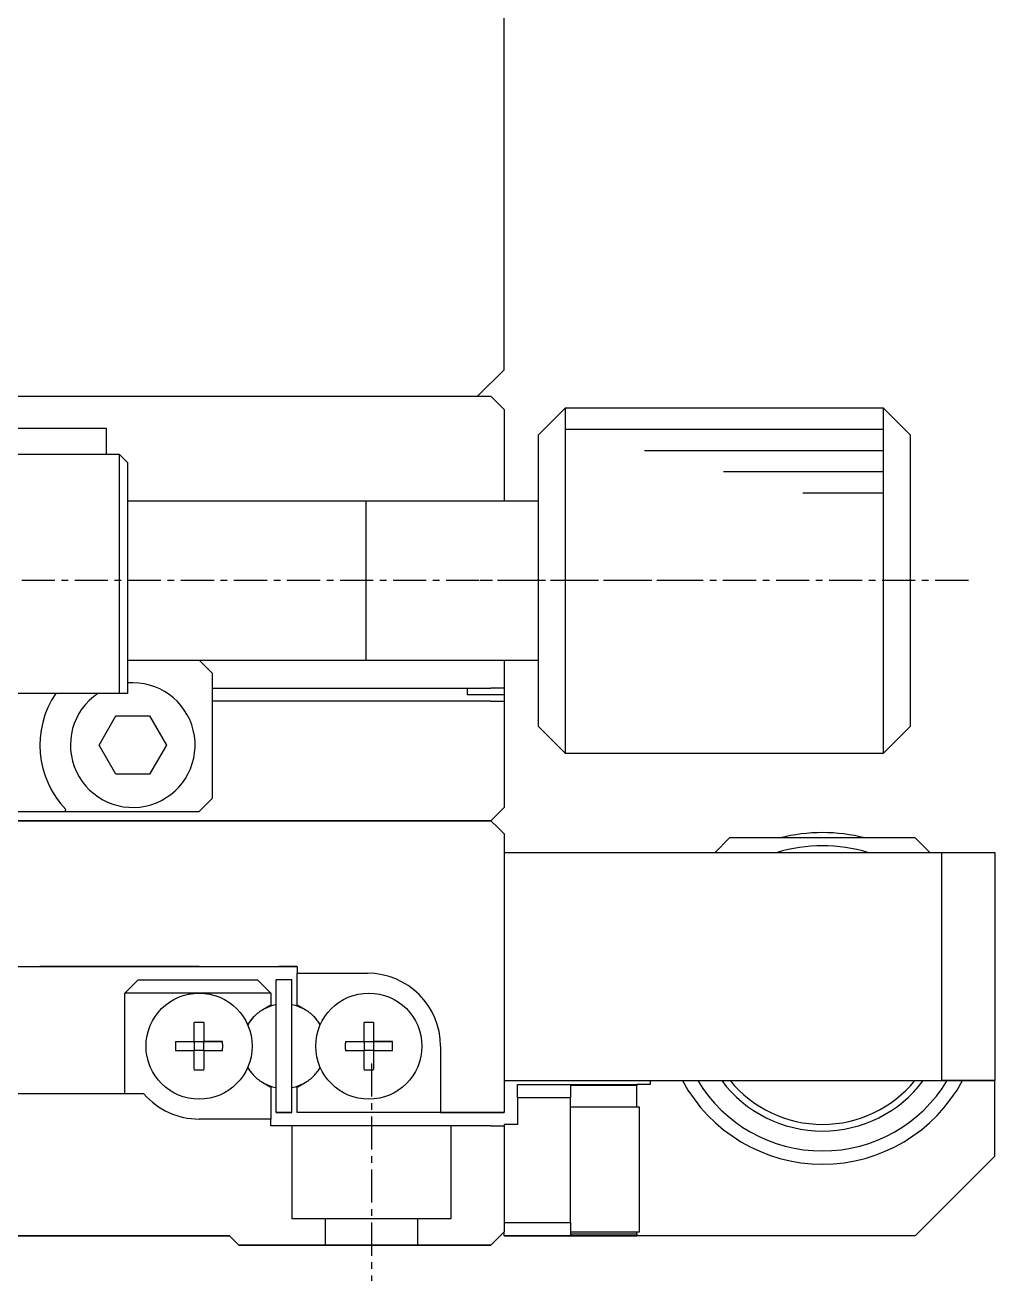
# Model space of a CAD drawing. Extents: x 404 to 637, y 23 to 215.
# Drawn here: x 451.04 to 487.6, y 71.67 to 119.01 of the extents above; entities that cross this region are included whole.
import ezdxf

# ---------------------------------------------------------------- set-up
doc = ezdxf.new("R2010")
doc.units = 0
doc.linetypes.add('CENTER', pattern=[2, 1.25, -0.25, 0.25, -0.25])
doc.layers.get('0').update_dxf_attribs({"linetype": 'CONTINUOUS'})
doc.layers.add('CENTER', color=1, linetype='CENTER')

msp = doc.modelspace()

# ---------------------------------------------------------------- linework, layer by layer
at = {"color": 7, "linetype": 'CONTINUOUS'}
for p, q in [((469.099, 106.017), (469.099, 184.017)), ((468.099, 105.017), (469.099, 106.017)), ((419.599, 105.017), (468.599, 105.017)), ((468.849, 104.767), (468.599, 105.017)), ((468.849, 104.767), (468.599, 105.017)), ((468.849, 104.767), (469.099, 104.517)), ((468.849, 104.767), (469.099, 104.517)), ((469.099, 104.517), (469.099, 104.067)), ((469.099, 104.517), (469.099, 101.067)), ((471.399, 104.567), (470.399, 103.567)), ((483.399, 104.567), (471.399, 104.567)), ((471.399, 104.567), (471.399, 98.008)), ((484.399, 103.567), (483.399, 104.567)), ((483.399, 91.567), (483.399, 104.567)), ((449.799, 103.817), (454.099, 103.817)), ((454.099, 103.817), (454.099, 102.817)), ((470.399, 98.017), (470.399, 103.567)), ((484.399, 103.567), (484.399, 92.567)), ((454.599, 102.817), (449.799, 102.817)), ((454.899, 102.517), (454.599, 102.817)), ((454.599, 93.817), (454.599, 102.817)), ((454.899, 102.517), (454.899, 93.817)), ((463.904, 101.067), (454.899, 101.067)), ((470.399, 101.067), (463.894, 101.067)), ((463.899, 95.067), (463.899, 101.067)), ((470.399, 92.567), (470.399, 98.017)), ((471.399, 98.008), (471.399, 91.567)), ((454.899, 95.067), (463.899, 95.067)), ((458.099, 94.567), (457.599, 95.067)), ((463.894, 95.067), (463.899, 95.067)), ((463.899, 95.067), (463.904, 95.067)), ((463.899, 95.067), (470.399, 95.067)), ((469.099, 95.067), (469.099, 94.017)), ((458.099, 89.867), (458.099, 94.567)), ((454.599, 93.817), (449.799, 93.817)), ((454.899, 93.817), (454.599, 93.817)), ((458.099, 94.017), (468.599, 94.017)), ((467.699, 94.017), (467.699, 93.767)), ((469.099, 93.767), (467.699, 93.767)), ((469.099, 94.017), (468.599, 94.017)), ((469.099, 94.017), (469.099, 93.767)), ((469.099, 93.767), (469.099, 93.517)), ((468.599, 93.517), (458.099, 93.517)), ((468.599, 93.517), (469.099, 93.517)), ((469.099, 93.517), (469.099, 89.517)), ((453.828, 91.867), (454.464, 92.967)), ((454.464, 92.967), (455.734, 92.967)), ((455.734, 92.967), (456.369, 91.867)), ((470.399, 92.567), (471.399, 91.567)), ((483.399, 91.567), (484.399, 92.567)), ((454.464, 90.767), (453.828, 91.867)), ((456.369, 91.867), (455.734, 90.767)), ((469.099, 92.067), (469.099, 89.517)), ((471.399, 91.567), (483.399, 91.567)), ((455.734, 90.767), (454.464, 90.767)), ((457.599, 89.367), (458.099, 89.867)), ((469.099, 89.517), (468.849, 89.267)), ((468.849, 89.267), (469.099, 89.517)), ((469.099, 89.517), (468.849, 89.267)), ((468.599, 89.017), (419.599, 89.017)), ((419.599, 89.017), (468.599, 89.017)), ((449.799, 89.367), (452.551, 89.367)), ((452.551, 89.367), (452.58, 89.436)), ((452.551, 89.367), (457.599, 89.367)), ((468.949, 89.367), (468.599, 89.017)), ((468.599, 89.017), (468.949, 89.367)), ((468.849, 89.267), (468.599, 89.017)), ((468.599, 89.017), (468.849, 89.267)), ((468.849, 89.267), (468.599, 89.017)), ((468.599, 89.017), (468.849, 88.767)), ((468.849, 88.767), (469.099, 88.517)), ((469.099, 88.517), (469.099, 78.017)), ((477.599, 88.367), (477.049, 87.817)), ((484.599, 88.367), (477.599, 88.367)), ((485.149, 87.817), (484.599, 88.367)), ((469.099, 87.817), (485.599, 87.817)), ((485.599, 79.217), (485.599, 87.817)), ((485.599, 87.817), (487.599, 87.817)), ((487.599, 87.817), (487.599, 79.217)), ((429.099, 83.517), (461.299, 83.517)), ((457.599, 83.517), (451.599, 83.517)), ((461.299, 83.517), (460.599, 83.517)), ((461.299, 83.517), (461.299, 83.267)), ((454.799, 82.517), (455.299, 83.017)), ((455.299, 83.017), (459.799, 83.017)), ((459.799, 83.017), (460.299, 82.517)), ((460.499, 78.017), (460.499, 83.017)), ((461.099, 83.017), (460.499, 83.017)), ((461.099, 78.017), (461.099, 83.017)), ((461.299, 83.267), (463.949, 83.267)), ((461.299, 83.267), (463.949, 83.267)), ((461.299, 82.061), (461.299, 83.267)), ((454.799, 78.717), (454.799, 82.517)), ((457.599, 82.517), (454.799, 82.517)), ((460.299, 82.517), (457.599, 82.517)), ((460.299, 82.517), (460.299, 82.061)), ((460.299, 82.061), (460.005, 81.892)), ((460.299, 82.061), (460.005, 81.892)), ((461.592, 81.892), (461.299, 82.061)), ((461.592, 81.892), (461.299, 82.061)), ((457.419, 80.697), (457.419, 81.403)), ((457.779, 81.403), (457.779, 80.697)), ((463.819, 80.697), (463.819, 81.403)), ((464.179, 81.403), (464.179, 80.697)), ((456.712, 80.697), (457.419, 80.697)), ((456.712, 80.697), (457.419, 80.697)), ((457.429, 80.687), (457.419, 80.697)), ((457.429, 80.347), (457.429, 80.687)), ((457.429, 80.687), (457.768, 80.687)), ((457.768, 80.687), (457.779, 80.697)), ((457.768, 80.687), (457.768, 80.347)), ((457.779, 80.697), (458.485, 80.697)), ((458.485, 80.697), (457.779, 80.697)), ((463.112, 80.697), (463.819, 80.697)), ((463.112, 80.697), (463.819, 80.697)), ((463.829, 80.687), (463.819, 80.697)), ((463.829, 80.347), (463.829, 80.687)), ((463.829, 80.687), (464.168, 80.687)), ((464.168, 80.687), (464.179, 80.697)), ((464.168, 80.687), (464.168, 80.347)), ((464.179, 80.697), (464.885, 80.697)), ((464.885, 80.697), (464.179, 80.697)), ((466.699, 80.517), (466.699, 78.017)), ((457.419, 80.337), (456.712, 80.337)), ((457.429, 80.347), (457.419, 80.337)), ((457.419, 79.631), (457.419, 80.337)), ((457.768, 80.347), (457.429, 80.347)), ((457.768, 80.347), (457.779, 80.337)), ((457.779, 80.337), (457.779, 79.631)), ((458.485, 80.337), (457.779, 80.337)), ((463.819, 80.337), (463.112, 80.337)), ((463.829, 80.347), (463.819, 80.337)), ((463.819, 79.631), (463.819, 80.337)), ((464.168, 80.347), (463.829, 80.347)), ((464.168, 80.347), (464.179, 80.337)), ((464.179, 80.337), (464.179, 79.631)), ((464.885, 80.337), (464.179, 80.337)), ((460.005, 79.142), (460.299, 78.972)), ((461.299, 78.972), (461.592, 79.142)), ((469.099, 79.217), (474.099, 79.217)), ((469.099, 79.217), (485.599, 79.217)), ((469.599, 79.067), (471.599, 79.067)), ((469.599, 78.567), (469.599, 79.067)), ((471.599, 79.067), (471.599, 78.567)), ((471.599, 79.067), (474.099, 79.067)), ((474.099, 79.217), (487.599, 79.217)), ((474.099, 79.067), (474.099, 79.027)), ((474.599, 79.067), (474.099, 79.067)), ((474.599, 79.217), (474.599, 79.067)), ((487.599, 79.217), (485.599, 79.217)), ((487.599, 76.367), (487.599, 79.217)), ((455.52, 78.717), (432.678, 78.717)), ((460.299, 78.972), (460.299, 77.767)), ((461.299, 78.017), (461.299, 78.972)), ((474.099, 79.027), (471.599, 79.027)), ((474.099, 78.217), (474.099, 79.027)), ((469.599, 78.567), (469.599, 77.567)), ((471.599, 78.567), (469.599, 78.567)), ((471.599, 73.867), (471.599, 78.567)), ((474.199, 78.217), (471.599, 78.217)), ((474.199, 73.517), (474.199, 78.217)), ((460.299, 77.767), (457.599, 77.767)), ((460.299, 77.517), (460.299, 77.767)), ((460.499, 78.017), (461.099, 78.017)), ((461.099, 78.017), (460.499, 78.017)), ((466.699, 78.017), (461.299, 78.017)), ((466.699, 78.017), (461.299, 78.017)), ((466.699, 78.017), (468.599, 78.017)), ((468.599, 78.017), (466.699, 78.017)), ((469.099, 78.017), (468.599, 78.017)), ((468.599, 78.017), (469.099, 78.017)), ((468.599, 77.517), (460.299, 77.517)), ((468.599, 77.517), (469.099, 77.517)), ((469.099, 77.567), (469.099, 77.517)), ((469.599, 77.567), (469.099, 77.567)), ((469.099, 77.517), (469.099, 73.517)), ((484.599, 73.367), (487.599, 76.367)), ((487.599, 76.367), (484.599, 73.367)), ((469.099, 73.867), (471.599, 73.867)), ((471.599, 73.867), (471.599, 73.367)), ((469.099, 73.517), (468.849, 73.267)), ((468.849, 73.267), (469.099, 73.517)), ((469.099, 73.367), (469.099, 73.517)), ((471.599, 73.517), (474.199, 73.517)), ((471.599, 73.436), (474.099, 73.436)), ((474.099, 73.436), (474.099, 73.517)), ((474.099, 73.436), (474.099, 73.367)), ((429.449, 73.367), (458.749, 73.367)), ((458.749, 73.367), (449.899, 73.367)), ((458.749, 73.367), (459.099, 73.017)), ((459.099, 73.017), (458.749, 73.367)), ((468.599, 73.017), (459.099, 73.017)), ((459.099, 73.017), (468.599, 73.017)), ((465.849, 73.017), (462.349, 73.017)), ((465.849, 73.017), (462.349, 73.017)), ((465.849, 73.017), (462.349, 73.017)), ((465.849, 73.017), (462.349, 73.017)), ((468.599, 73.017), (468.849, 73.267)), ((468.849, 73.267), (468.599, 73.017)), ((471.599, 73.367), (469.099, 73.367)), ((469.099, 73.367), (471.599, 73.367)), ((474.099, 73.367), (471.599, 73.367)), ((471.599, 73.367), (474.099, 73.367)), ((484.599, 73.367), (474.099, 73.367)), ((479.599, 73.367), (474.099, 73.367)), ((484.599, 73.367), (482.599, 73.367))]:
    msp.add_line(p, q, dxfattribs=at)
at = {"color": 3, "linetype": 'CONTINUOUS'}
for p, q in [((483.399, 103.767), (471.399, 103.767)), ((483.399, 102.967), (474.384, 102.967)), ((483.399, 102.167), (477.37, 102.167)), ((483.399, 101.367), (480.356, 101.367)), ((461.099, 77.517), (461.099, 74.017)), ((467.099, 74.017), (467.099, 77.517)), ((461.099, 74.017), (467.099, 74.017)), ((462.349, 74.017), (462.349, 73.017)), ((465.849, 73.017), (465.849, 74.017))]:
    msp.add_line(p, q, dxfattribs=at)
at = {"color": 7, "linetype": 'CONTINUOUS'}
for points in [[(457.778, 81.403, 0), (457.776, 81.403, 0), (457.774, 81.403, 0), (457.77, 81.403, 0), (457.768, 81.403, 0), (457.764, 81.404, 0), (457.762, 81.404, 0), (457.76, 81.404, 0), (457.756, 81.404, 0), (457.754, 81.404, 0), (457.75, 81.404, 0), (457.748, 81.404, 0), (457.746, 81.404, 0), (457.742, 81.404, 0), (457.74, 81.404, 0), (457.736, 81.404, 0), (457.734, 81.404, 0), (457.73, 81.404, 0), (457.728, 81.404, 0), (457.726, 81.404, 0), (457.722, 81.404, 0), (457.72, 81.404, 0), (457.716, 81.404, 0), (457.714, 81.405, 0), (457.712, 81.405, 0), (457.708, 81.405, 0), (457.706, 81.405, 0), (457.702, 81.405, 0), (457.7, 81.405, 0), (457.698, 81.405, 0), (457.694, 81.405, 0), (457.692, 81.405, 0), (457.688, 81.405, 0), (457.686, 81.405, 0), (457.684, 81.405, 0), (457.68, 81.405, 0), (457.678, 81.405, 0), (457.674, 81.405, 0), (457.672, 81.405, 0), (457.67, 81.405, 0), (457.666, 81.405, 0), (457.664, 81.405, 0), (457.66, 81.405, 0), (457.658, 81.405, 0), (457.656, 81.405, 0), (457.652, 81.405, 0), (457.65, 81.405, 0), (457.646, 81.405, 0), (457.644, 81.405, 0), (457.64, 81.405, 0), (457.638, 81.405, 0), (457.636, 81.405, 0), (457.632, 81.405, 0), (457.63, 81.405, 0), (457.626, 81.405, 0), (457.624, 81.405, 0), (457.622, 81.405, 0), (457.618, 81.405, 0), (457.616, 81.405, 0), (457.612, 81.405, 0), (457.61, 81.405, 0), (457.608, 81.405, 0), (457.604, 81.405, 0), (457.602, 81.405, 0), (457.598, 81.405, 0), (457.596, 81.405, 0), (457.594, 81.405, 0), (457.59, 81.405, 0), (457.588, 81.405, 0), (457.584, 81.405, 0), (457.582, 81.405, 0), (457.58, 81.405, 0), (457.576, 81.405, 0), (457.574, 81.405, 0), (457.57, 81.405, 0), (457.568, 81.405, 0), (457.566, 81.405, 0), (457.562, 81.405, 0), (457.56, 81.405, 0), (457.556, 81.405, 0), (457.554, 81.405, 0), (457.55, 81.405, 0), (457.548, 81.405, 0), (457.546, 81.405, 0), (457.542, 81.405, 0), (457.54, 81.405, 0), (457.536, 81.405, 0), (457.534, 81.405, 0), (457.532, 81.405, 0), (457.528, 81.405, 0), (457.526, 81.405, 0), (457.522, 81.405, 0), (457.52, 81.405, 0), (457.518, 81.405, 0), (457.514, 81.405, 0), (457.512, 81.405, 0), (457.508, 81.405, 0), (457.506, 81.405, 0), (457.504, 81.405, 0), (457.5, 81.405, 0), (457.498, 81.405, 0), (457.494, 81.405, 0), (457.492, 81.405, 0), (457.49, 81.405, 0), (457.486, 81.405, 0), (457.484, 81.405, 0), (457.48, 81.404, 0), (457.478, 81.404, 0), (457.474, 81.404, 0), (457.472, 81.404, 0), (457.47, 81.404, 0), (457.466, 81.404, 0), (457.464, 81.404, 0), (457.46, 81.404, 0), (457.458, 81.404, 0), (457.456, 81.404, 0), (457.452, 81.404, 0), (457.45, 81.404, 0), (457.446, 81.404, 0), (457.444, 81.404, 0), (457.442, 81.404, 0), (457.438, 81.404, 0), (457.436, 81.404, 0), (457.432, 81.404, 0), (457.43, 81.403, 0), (457.428, 81.403, 0), (457.424, 81.403, 0), (457.422, 81.403, 0), (457.418, 81.403, 0)], [(464.178, 81.403, 0), (464.176, 81.403, 0), (464.174, 81.403, 0), (464.17, 81.403, 0), (464.168, 81.403, 0), (464.164, 81.404, 0), (464.162, 81.404, 0), (464.16, 81.404, 0), (464.156, 81.404, 0), (464.154, 81.404, 0), (464.15, 81.404, 0), (464.148, 81.404, 0), (464.146, 81.404, 0), (464.142, 81.404, 0), (464.14, 81.404, 0), (464.136, 81.404, 0), (464.134, 81.404, 0), (464.13, 81.404, 0), (464.128, 81.404, 0), (464.126, 81.404, 0), (464.122, 81.404, 0), (464.12, 81.404, 0), (464.116, 81.404, 0), (464.114, 81.405, 0), (464.112, 81.405, 0), (464.108, 81.405, 0), (464.106, 81.405, 0), (464.102, 81.405, 0), (464.1, 81.405, 0), (464.098, 81.405, 0), (464.094, 81.405, 0), (464.092, 81.405, 0), (464.088, 81.405, 0), (464.086, 81.405, 0), (464.084, 81.405, 0), (464.08, 81.405, 0), (464.078, 81.405, 0), (464.074, 81.405, 0), (464.072, 81.405, 0), (464.07, 81.405, 0), (464.066, 81.405, 0), (464.064, 81.405, 0), (464.06, 81.405, 0), (464.058, 81.405, 0), (464.056, 81.405, 0), (464.052, 81.405, 0), (464.05, 81.405, 0), (464.046, 81.405, 0), (464.044, 81.405, 0), (464.04, 81.405, 0), (464.038, 81.405, 0), (464.036, 81.405, 0), (464.032, 81.405, 0), (464.03, 81.405, 0), (464.026, 81.405, 0), (464.024, 81.405, 0), (464.022, 81.405, 0), (464.018, 81.405, 0), (464.016, 81.405, 0), (464.012, 81.405, 0), (464.01, 81.405, 0), (464.008, 81.405, 0), (464.004, 81.405, 0), (464.002, 81.405, 0), (463.998, 81.405, 0), (463.996, 81.405, 0), (463.994, 81.405, 0), (463.99, 81.405, 0), (463.988, 81.405, 0), (463.984, 81.405, 0), (463.982, 81.405, 0), (463.98, 81.405, 0), (463.976, 81.405, 0), (463.974, 81.405, 0), (463.97, 81.405, 0), (463.968, 81.405, 0), (463.966, 81.405, 0), (463.962, 81.405, 0), (463.96, 81.405, 0), (463.956, 81.405, 0), (463.954, 81.405, 0), (463.95, 81.405, 0), (463.948, 81.405, 0), (463.946, 81.405, 0), (463.942, 81.405, 0), (463.94, 81.405, 0), (463.936, 81.405, 0), (463.934, 81.405, 0), (463.932, 81.405, 0), (463.928, 81.405, 0), (463.926, 81.405, 0), (463.922, 81.405, 0), (463.92, 81.405, 0), (463.918, 81.405, 0), (463.914, 81.405, 0), (463.912, 81.405, 0), (463.908, 81.405, 0), (463.906, 81.405, 0), (463.904, 81.405, 0), (463.9, 81.405, 0), (463.898, 81.405, 0), (463.894, 81.405, 0), (463.892, 81.405, 0), (463.89, 81.405, 0), (463.886, 81.405, 0), (463.884, 81.405, 0), (463.88, 81.404, 0), (463.878, 81.404, 0), (463.874, 81.404, 0), (463.872, 81.404, 0), (463.87, 81.404, 0), (463.866, 81.404, 0), (463.864, 81.404, 0), (463.86, 81.404, 0), (463.858, 81.404, 0), (463.856, 81.404, 0), (463.852, 81.404, 0), (463.85, 81.404, 0), (463.846, 81.404, 0), (463.844, 81.404, 0), (463.842, 81.404, 0), (463.838, 81.404, 0), (463.836, 81.404, 0), (463.832, 81.404, 0), (463.83, 81.403, 0), (463.828, 81.403, 0), (463.824, 81.403, 0), (463.822, 81.403, 0), (463.818, 81.403, 0)], [(456.712, 80.697, 0), (456.712, 80.694, 0), (456.712, 80.691, 0), (456.712, 80.688, 0), (456.712, 80.686, 0), (456.712, 80.683, 0), (456.712, 80.68, 0), (456.712, 80.677, 0), (456.712, 80.674, 0), (456.712, 80.672, 0), (456.712, 80.669, 0), (456.712, 80.666, 0), (456.712, 80.663, 0), (456.712, 80.66, 0), (456.712, 80.657, 0), (456.712, 80.655, 0), (456.712, 80.652, 0), (456.712, 80.649, 0), (456.712, 80.646, 0), (456.712, 80.643, 0), (456.712, 80.641, 0), (456.712, 80.638, 0), (456.712, 80.635, 0), (456.712, 80.632, 0), (456.712, 80.629, 0), (456.71, 80.627, 0), (456.71, 80.624, 0), (456.71, 80.621, 0), (456.71, 80.618, 0), (456.71, 80.615, 0), (456.71, 80.612, 0), (456.71, 80.61, 0), (456.71, 80.607, 0), (456.71, 80.604, 0), (456.71, 80.601, 0), (456.71, 80.598, 0), (456.71, 80.596, 0), (456.71, 80.593, 0), (456.71, 80.59, 0), (456.71, 80.587, 0), (456.71, 80.584, 0), (456.71, 80.582, 0), (456.71, 80.579, 0), (456.71, 80.576, 0), (456.71, 80.573, 0), (456.71, 80.57, 0), (456.71, 80.567, 0), (456.71, 80.565, 0), (456.71, 80.562, 0), (456.71, 80.559, 0), (456.71, 80.556, 0), (456.71, 80.553, 0), (456.71, 80.551, 0), (456.71, 80.548, 0), (456.71, 80.545, 0), (456.71, 80.542, 0), (456.71, 80.539, 0), (456.71, 80.537, 0), (456.71, 80.534, 0), (456.71, 80.531, 0), (456.71, 80.528, 0), (456.71, 80.525, 0), (456.71, 80.522, 0), (456.71, 80.52, 0), (456.71, 80.517, 0), (456.71, 80.514, 0), (456.71, 80.511, 0), (456.71, 80.508, 0), (456.71, 80.506, 0), (456.71, 80.503, 0), (456.71, 80.5, 0), (456.71, 80.497, 0), (456.71, 80.494, 0), (456.71, 80.491, 0), (456.71, 80.489, 0), (456.71, 80.486, 0), (456.71, 80.483, 0), (456.71, 80.48, 0), (456.71, 80.477, 0), (456.71, 80.475, 0), (456.71, 80.472, 0), (456.71, 80.469, 0), (456.71, 80.466, 0), (456.71, 80.463, 0), (456.71, 80.461, 0), (456.71, 80.458, 0), (456.71, 80.455, 0), (456.71, 80.452, 0), (456.71, 80.449, 0), (456.71, 80.446, 0), (456.71, 80.444, 0), (456.71, 80.441, 0), (456.71, 80.438, 0), (456.71, 80.435, 0), (456.71, 80.432, 0), (456.71, 80.43, 0), (456.71, 80.427, 0), (456.71, 80.424, 0), (456.71, 80.421, 0), (456.71, 80.418, 0), (456.71, 80.416, 0), (456.71, 80.413, 0), (456.71, 80.41, 0), (456.71, 80.407, 0), (456.712, 80.404, 0), (456.712, 80.401, 0), (456.712, 80.399, 0), (456.712, 80.396, 0), (456.712, 80.393, 0), (456.712, 80.39, 0), (456.712, 80.387, 0), (456.712, 80.385, 0), (456.712, 80.382, 0), (456.712, 80.379, 0), (456.712, 80.376, 0), (456.712, 80.373, 0), (456.712, 80.371, 0), (456.712, 80.368, 0), (456.712, 80.365, 0), (456.712, 80.362, 0), (456.712, 80.359, 0), (456.712, 80.356, 0), (456.712, 80.354, 0), (456.712, 80.351, 0), (456.712, 80.348, 0), (456.712, 80.345, 0), (456.712, 80.342, 0), (456.712, 80.34, 0), (456.712, 80.337, 0)], [(458.486, 80.337, 0), (458.486, 80.34, 0), (458.486, 80.342, 0), (458.486, 80.345, 0), (458.486, 80.348, 0), (458.486, 80.351, 0), (458.486, 80.354, 0), (458.486, 80.356, 0), (458.486, 80.359, 0), (458.486, 80.362, 0), (458.486, 80.365, 0), (458.486, 80.368, 0), (458.486, 80.371, 0), (458.486, 80.373, 0), (458.486, 80.376, 0), (458.486, 80.379, 0), (458.486, 80.382, 0), (458.486, 80.385, 0), (458.486, 80.387, 0), (458.486, 80.39, 0), (458.486, 80.393, 0), (458.486, 80.396, 0), (458.486, 80.399, 0), (458.486, 80.401, 0), (458.486, 80.404, 0), (458.486, 80.407, 0), (458.486, 80.41, 0), (458.486, 80.413, 0), (458.486, 80.416, 0), (458.486, 80.418, 0), (458.486, 80.421, 0), (458.486, 80.424, 0), (458.486, 80.427, 0), (458.486, 80.43, 0), (458.486, 80.432, 0), (458.486, 80.435, 0), (458.486, 80.438, 0), (458.486, 80.441, 0), (458.488, 80.444, 0), (458.488, 80.446, 0), (458.488, 80.449, 0), (458.488, 80.452, 0), (458.488, 80.455, 0), (458.488, 80.458, 0), (458.488, 80.461, 0), (458.488, 80.463, 0), (458.488, 80.466, 0), (458.488, 80.469, 0), (458.488, 80.472, 0), (458.488, 80.475, 0), (458.488, 80.477, 0), (458.488, 80.48, 0), (458.488, 80.483, 0), (458.488, 80.486, 0), (458.488, 80.489, 0), (458.488, 80.491, 0), (458.488, 80.494, 0), (458.488, 80.497, 0), (458.488, 80.5, 0), (458.488, 80.503, 0), (458.488, 80.506, 0), (458.488, 80.508, 0), (458.488, 80.511, 0), (458.488, 80.514, 0), (458.488, 80.517, 0), (458.488, 80.52, 0), (458.488, 80.522, 0), (458.488, 80.525, 0), (458.488, 80.528, 0), (458.488, 80.531, 0), (458.488, 80.534, 0), (458.488, 80.537, 0), (458.488, 80.539, 0), (458.488, 80.542, 0), (458.488, 80.545, 0), (458.488, 80.548, 0), (458.488, 80.551, 0), (458.488, 80.553, 0), (458.488, 80.556, 0), (458.488, 80.559, 0), (458.488, 80.562, 0), (458.488, 80.565, 0), (458.488, 80.567, 0), (458.488, 80.57, 0), (458.488, 80.573, 0), (458.488, 80.576, 0), (458.488, 80.579, 0), (458.488, 80.582, 0), (458.488, 80.584, 0), (458.488, 80.587, 0), (458.488, 80.59, 0), (458.486, 80.593, 0), (458.486, 80.596, 0), (458.486, 80.598, 0), (458.486, 80.601, 0), (458.486, 80.604, 0), (458.486, 80.607, 0), (458.486, 80.61, 0), (458.486, 80.612, 0), (458.486, 80.615, 0), (458.486, 80.618, 0), (458.486, 80.621, 0), (458.486, 80.624, 0), (458.486, 80.627, 0), (458.486, 80.629, 0), (458.486, 80.632, 0), (458.486, 80.635, 0), (458.486, 80.638, 0), (458.486, 80.641, 0), (458.486, 80.643, 0), (458.486, 80.646, 0), (458.486, 80.649, 0), (458.486, 80.652, 0), (458.486, 80.655, 0), (458.486, 80.657, 0), (458.486, 80.66, 0), (458.486, 80.663, 0), (458.486, 80.666, 0), (458.486, 80.669, 0), (458.486, 80.672, 0), (458.486, 80.674, 0), (458.486, 80.677, 0), (458.486, 80.68, 0), (458.486, 80.683, 0), (458.486, 80.686, 0), (458.486, 80.688, 0), (458.486, 80.691, 0), (458.486, 80.694, 0), (458.486, 80.697, 0)], [(463.112, 80.697, 0), (463.112, 80.694, 0), (463.112, 80.691, 0), (463.112, 80.688, 0), (463.112, 80.686, 0), (463.112, 80.683, 0), (463.112, 80.68, 0), (463.112, 80.677, 0), (463.112, 80.674, 0), (463.112, 80.672, 0), (463.112, 80.669, 0), (463.112, 80.666, 0), (463.112, 80.663, 0), (463.112, 80.66, 0), (463.112, 80.657, 0), (463.112, 80.655, 0), (463.112, 80.652, 0), (463.112, 80.649, 0), (463.112, 80.646, 0), (463.112, 80.643, 0), (463.112, 80.641, 0), (463.112, 80.638, 0), (463.112, 80.635, 0), (463.112, 80.632, 0), (463.112, 80.629, 0), (463.11, 80.627, 0), (463.11, 80.624, 0), (463.11, 80.621, 0), (463.11, 80.618, 0), (463.11, 80.615, 0), (463.11, 80.612, 0), (463.11, 80.61, 0), (463.11, 80.607, 0), (463.11, 80.604, 0), (463.11, 80.601, 0), (463.11, 80.598, 0), (463.11, 80.596, 0), (463.11, 80.593, 0), (463.11, 80.59, 0), (463.11, 80.587, 0), (463.11, 80.584, 0), (463.11, 80.582, 0), (463.11, 80.579, 0), (463.11, 80.576, 0), (463.11, 80.573, 0), (463.11, 80.57, 0), (463.11, 80.567, 0), (463.11, 80.565, 0), (463.11, 80.562, 0), (463.11, 80.559, 0), (463.11, 80.556, 0), (463.11, 80.553, 0), (463.11, 80.551, 0), (463.11, 80.548, 0), (463.11, 80.545, 0), (463.11, 80.542, 0), (463.11, 80.539, 0), (463.11, 80.537, 0), (463.11, 80.534, 0), (463.11, 80.531, 0), (463.11, 80.528, 0), (463.11, 80.525, 0), (463.11, 80.522, 0), (463.11, 80.52, 0), (463.11, 80.517, 0), (463.11, 80.514, 0), (463.11, 80.511, 0), (463.11, 80.508, 0), (463.11, 80.506, 0), (463.11, 80.503, 0), (463.11, 80.5, 0), (463.11, 80.497, 0), (463.11, 80.494, 0), (463.11, 80.491, 0), (463.11, 80.489, 0), (463.11, 80.486, 0), (463.11, 80.483, 0), (463.11, 80.48, 0), (463.11, 80.477, 0), (463.11, 80.475, 0), (463.11, 80.472, 0), (463.11, 80.469, 0), (463.11, 80.466, 0), (463.11, 80.463, 0), (463.11, 80.461, 0), (463.11, 80.458, 0), (463.11, 80.455, 0), (463.11, 80.452, 0), (463.11, 80.449, 0), (463.11, 80.446, 0), (463.11, 80.444, 0), (463.11, 80.441, 0), (463.11, 80.438, 0), (463.11, 80.435, 0), (463.11, 80.432, 0), (463.11, 80.43, 0), (463.11, 80.427, 0), (463.11, 80.424, 0), (463.11, 80.421, 0), (463.11, 80.418, 0), (463.11, 80.416, 0), (463.11, 80.413, 0), (463.11, 80.41, 0), (463.11, 80.407, 0), (463.112, 80.404, 0), (463.112, 80.401, 0), (463.112, 80.399, 0), (463.112, 80.396, 0), (463.112, 80.393, 0), (463.112, 80.39, 0), (463.112, 80.387, 0), (463.112, 80.385, 0), (463.112, 80.382, 0), (463.112, 80.379, 0), (463.112, 80.376, 0), (463.112, 80.373, 0), (463.112, 80.371, 0), (463.112, 80.368, 0), (463.112, 80.365, 0), (463.112, 80.362, 0), (463.112, 80.359, 0), (463.112, 80.356, 0), (463.112, 80.354, 0), (463.112, 80.351, 0), (463.112, 80.348, 0), (463.112, 80.345, 0), (463.112, 80.342, 0), (463.112, 80.34, 0), (463.112, 80.337, 0)], [(464.886, 80.337, 0), (464.886, 80.34, 0), (464.886, 80.342, 0), (464.886, 80.345, 0), (464.886, 80.348, 0), (464.886, 80.351, 0), (464.886, 80.354, 0), (464.886, 80.356, 0), (464.886, 80.359, 0), (464.886, 80.362, 0), (464.886, 80.365, 0), (464.886, 80.368, 0), (464.886, 80.371, 0), (464.886, 80.373, 0), (464.886, 80.376, 0), (464.886, 80.379, 0), (464.886, 80.382, 0), (464.886, 80.385, 0), (464.886, 80.387, 0), (464.886, 80.39, 0), (464.886, 80.393, 0), (464.886, 80.396, 0), (464.886, 80.399, 0), (464.886, 80.401, 0), (464.886, 80.404, 0), (464.886, 80.407, 0), (464.886, 80.41, 0), (464.886, 80.413, 0), (464.886, 80.416, 0), (464.886, 80.418, 0), (464.886, 80.421, 0), (464.886, 80.424, 0), (464.886, 80.427, 0), (464.886, 80.43, 0), (464.886, 80.432, 0), (464.886, 80.435, 0), (464.886, 80.438, 0), (464.886, 80.441, 0), (464.888, 80.444, 0), (464.888, 80.446, 0), (464.888, 80.449, 0), (464.888, 80.452, 0), (464.888, 80.455, 0), (464.888, 80.458, 0), (464.888, 80.461, 0), (464.888, 80.463, 0), (464.888, 80.466, 0), (464.888, 80.469, 0), (464.888, 80.472, 0), (464.888, 80.475, 0), (464.888, 80.477, 0), (464.888, 80.48, 0), (464.888, 80.483, 0), (464.888, 80.486, 0), (464.888, 80.489, 0), (464.888, 80.491, 0), (464.888, 80.494, 0), (464.888, 80.497, 0), (464.888, 80.5, 0), (464.888, 80.503, 0), (464.888, 80.506, 0), (464.888, 80.508, 0), (464.888, 80.511, 0), (464.888, 80.514, 0), (464.888, 80.517, 0), (464.888, 80.52, 0), (464.888, 80.522, 0), (464.888, 80.525, 0), (464.888, 80.528, 0), (464.888, 80.531, 0), (464.888, 80.534, 0), (464.888, 80.537, 0), (464.888, 80.539, 0), (464.888, 80.542, 0), (464.888, 80.545, 0), (464.888, 80.548, 0), (464.888, 80.551, 0), (464.888, 80.553, 0), (464.888, 80.556, 0), (464.888, 80.559, 0), (464.888, 80.562, 0), (464.888, 80.565, 0), (464.888, 80.567, 0), (464.888, 80.57, 0), (464.888, 80.573, 0), (464.888, 80.576, 0), (464.888, 80.579, 0), (464.888, 80.582, 0), (464.888, 80.584, 0), (464.888, 80.587, 0), (464.888, 80.59, 0), (464.886, 80.593, 0), (464.886, 80.596, 0), (464.886, 80.598, 0), (464.886, 80.601, 0), (464.886, 80.604, 0), (464.886, 80.607, 0), (464.886, 80.61, 0), (464.886, 80.612, 0), (464.886, 80.615, 0), (464.886, 80.618, 0), (464.886, 80.621, 0), (464.886, 80.624, 0), (464.886, 80.627, 0), (464.886, 80.629, 0), (464.886, 80.632, 0), (464.886, 80.635, 0), (464.886, 80.638, 0), (464.886, 80.641, 0), (464.886, 80.643, 0), (464.886, 80.646, 0), (464.886, 80.649, 0), (464.886, 80.652, 0), (464.886, 80.655, 0), (464.886, 80.657, 0), (464.886, 80.66, 0), (464.886, 80.663, 0), (464.886, 80.666, 0), (464.886, 80.669, 0), (464.886, 80.672, 0), (464.886, 80.674, 0), (464.886, 80.677, 0), (464.886, 80.68, 0), (464.886, 80.683, 0), (464.886, 80.686, 0), (464.886, 80.688, 0), (464.886, 80.691, 0), (464.886, 80.694, 0), (464.886, 80.697, 0)], [(457.418, 79.63, 0), (457.422, 79.63, 0), (457.424, 79.63, 0), (457.428, 79.63, 0), (457.43, 79.63, 0), (457.432, 79.63, 0), (457.436, 79.63, 0), (457.438, 79.63, 0), (457.442, 79.63, 0), (457.444, 79.63, 0), (457.446, 79.63, 0), (457.45, 79.63, 0), (457.452, 79.63, 0), (457.456, 79.63, 0), (457.458, 79.63, 0), (457.46, 79.63, 0), (457.464, 79.629, 0), (457.466, 79.629, 0), (457.47, 79.629, 0), (457.472, 79.629, 0), (457.474, 79.629, 0), (457.478, 79.629, 0), (457.48, 79.629, 0), (457.484, 79.629, 0), (457.486, 79.629, 0), (457.49, 79.629, 0), (457.492, 79.629, 0), (457.494, 79.629, 0), (457.498, 79.629, 0), (457.5, 79.629, 0), (457.504, 79.629, 0), (457.506, 79.629, 0), (457.508, 79.629, 0), (457.512, 79.629, 0), (457.514, 79.629, 0), (457.518, 79.629, 0), (457.52, 79.629, 0), (457.522, 79.629, 0), (457.526, 79.629, 0), (457.528, 79.629, 0), (457.532, 79.629, 0), (457.534, 79.628, 0), (457.536, 79.628, 0), (457.54, 79.628, 0), (457.542, 79.628, 0), (457.546, 79.628, 0), (457.548, 79.628, 0), (457.55, 79.628, 0), (457.554, 79.628, 0), (457.556, 79.628, 0), (457.56, 79.628, 0), (457.562, 79.628, 0), (457.566, 79.628, 0), (457.568, 79.628, 0), (457.57, 79.628, 0), (457.574, 79.628, 0), (457.576, 79.628, 0), (457.58, 79.628, 0), (457.582, 79.628, 0), (457.584, 79.628, 0), (457.588, 79.628, 0), (457.59, 79.628, 0), (457.594, 79.628, 0), (457.596, 79.628, 0), (457.598, 79.628, 0), (457.602, 79.628, 0), (457.604, 79.628, 0), (457.608, 79.628, 0), (457.61, 79.628, 0), (457.612, 79.628, 0), (457.616, 79.628, 0), (457.618, 79.628, 0), (457.622, 79.628, 0), (457.624, 79.628, 0), (457.626, 79.628, 0), (457.63, 79.628, 0), (457.632, 79.628, 0), (457.636, 79.628, 0), (457.638, 79.628, 0), (457.64, 79.628, 0), (457.644, 79.628, 0), (457.646, 79.628, 0), (457.65, 79.628, 0), (457.652, 79.628, 0), (457.656, 79.628, 0), (457.658, 79.628, 0), (457.66, 79.628, 0), (457.664, 79.628, 0), (457.666, 79.629, 0), (457.67, 79.629, 0), (457.672, 79.629, 0), (457.674, 79.629, 0), (457.678, 79.629, 0), (457.68, 79.629, 0), (457.684, 79.629, 0), (457.686, 79.629, 0), (457.688, 79.629, 0), (457.692, 79.629, 0), (457.694, 79.629, 0), (457.698, 79.629, 0), (457.7, 79.629, 0), (457.702, 79.629, 0), (457.706, 79.629, 0), (457.708, 79.629, 0), (457.712, 79.629, 0), (457.714, 79.629, 0), (457.716, 79.629, 0), (457.72, 79.629, 0), (457.722, 79.629, 0), (457.726, 79.629, 0), (457.728, 79.629, 0), (457.73, 79.629, 0), (457.734, 79.629, 0), (457.736, 79.63, 0), (457.74, 79.63, 0), (457.742, 79.63, 0), (457.746, 79.63, 0), (457.748, 79.63, 0), (457.75, 79.63, 0), (457.754, 79.63, 0), (457.756, 79.63, 0), (457.76, 79.63, 0), (457.762, 79.63, 0), (457.764, 79.63, 0), (457.768, 79.63, 0), (457.77, 79.63, 0), (457.774, 79.63, 0), (457.776, 79.63, 0), (457.778, 79.63, 0)], [(463.818, 79.63, 0), (463.822, 79.63, 0), (463.824, 79.63, 0), (463.828, 79.63, 0), (463.83, 79.63, 0), (463.832, 79.63, 0), (463.836, 79.63, 0), (463.838, 79.63, 0), (463.842, 79.63, 0), (463.844, 79.63, 0), (463.846, 79.63, 0), (463.85, 79.63, 0), (463.852, 79.63, 0), (463.856, 79.63, 0), (463.858, 79.63, 0), (463.86, 79.63, 0), (463.864, 79.629, 0), (463.866, 79.629, 0), (463.87, 79.629, 0), (463.872, 79.629, 0), (463.874, 79.629, 0), (463.878, 79.629, 0), (463.88, 79.629, 0), (463.884, 79.629, 0), (463.886, 79.629, 0), (463.89, 79.629, 0), (463.892, 79.629, 0), (463.894, 79.629, 0), (463.898, 79.629, 0), (463.9, 79.629, 0), (463.904, 79.629, 0), (463.906, 79.629, 0), (463.908, 79.629, 0), (463.912, 79.629, 0), (463.914, 79.629, 0), (463.918, 79.629, 0), (463.92, 79.629, 0), (463.922, 79.629, 0), (463.926, 79.629, 0), (463.928, 79.629, 0), (463.932, 79.629, 0), (463.934, 79.628, 0), (463.936, 79.628, 0), (463.94, 79.628, 0), (463.942, 79.628, 0), (463.946, 79.628, 0), (463.948, 79.628, 0), (463.95, 79.628, 0), (463.954, 79.628, 0), (463.956, 79.628, 0), (463.96, 79.628, 0), (463.962, 79.628, 0), (463.966, 79.628, 0), (463.968, 79.628, 0), (463.97, 79.628, 0), (463.974, 79.628, 0), (463.976, 79.628, 0), (463.98, 79.628, 0), (463.982, 79.628, 0), (463.984, 79.628, 0), (463.988, 79.628, 0), (463.99, 79.628, 0), (463.994, 79.628, 0), (463.996, 79.628, 0), (463.998, 79.628, 0), (464.002, 79.628, 0), (464.004, 79.628, 0), (464.008, 79.628, 0), (464.01, 79.628, 0), (464.012, 79.628, 0), (464.016, 79.628, 0), (464.018, 79.628, 0), (464.022, 79.628, 0), (464.024, 79.628, 0), (464.026, 79.628, 0), (464.03, 79.628, 0), (464.032, 79.628, 0), (464.036, 79.628, 0), (464.038, 79.628, 0), (464.04, 79.628, 0), (464.044, 79.628, 0), (464.046, 79.628, 0), (464.05, 79.628, 0), (464.052, 79.628, 0), (464.056, 79.628, 0), (464.058, 79.628, 0), (464.06, 79.628, 0), (464.064, 79.628, 0), (464.066, 79.629, 0), (464.07, 79.629, 0), (464.072, 79.629, 0), (464.074, 79.629, 0), (464.078, 79.629, 0), (464.08, 79.629, 0), (464.084, 79.629, 0), (464.086, 79.629, 0), (464.088, 79.629, 0), (464.092, 79.629, 0), (464.094, 79.629, 0), (464.098, 79.629, 0), (464.1, 79.629, 0), (464.102, 79.629, 0), (464.106, 79.629, 0), (464.108, 79.629, 0), (464.112, 79.629, 0), (464.114, 79.629, 0), (464.116, 79.629, 0), (464.12, 79.629, 0), (464.122, 79.629, 0), (464.126, 79.629, 0), (464.128, 79.629, 0), (464.13, 79.629, 0), (464.134, 79.629, 0), (464.136, 79.63, 0), (464.14, 79.63, 0), (464.142, 79.63, 0), (464.146, 79.63, 0), (464.148, 79.63, 0), (464.15, 79.63, 0), (464.154, 79.63, 0), (464.156, 79.63, 0), (464.16, 79.63, 0), (464.162, 79.63, 0), (464.164, 79.63, 0), (464.168, 79.63, 0), (464.17, 79.63, 0), (464.174, 79.63, 0), (464.176, 79.63, 0), (464.178, 79.63, 0)]]:
    msp.add_polyline3d(points, dxfattribs=at)
for centre in [(457.599, 80.517), (463.999, 80.517)]:
    msp.add_circle(centre, 2, dxfattribs=at)
for centre, radius, start, end in [((455.099, 91.867), 2.35, 123.9231, 90), ((455.099, 91.867), 2.35, 90, 94.8821), ((455.099, 91.867), 3.5, 146.1416, 223.989), ((481.099, 82.067), 6.5, 75.75, 104.25), ((481.099, 82.067), 6, 73.4022, 106.5978), ((463.949, 80.517), 2.75, 0, 90), ((460.799, 80.517), 1.587, 100.893, 120), ((460.799, 80.517), 1.587, 60, 79.1069), ((460.913, 80.402), 1.75, 134.9956, 148.1135), ((460.799, 80.517), 1.587, 135, 149.5667), ((460.799, 80.517), 1.587, 120, 135), ((460.799, 80.517), 1.587, 45, 60), ((460.799, 80.517), 1.587, 30.4332, 45), ((460.684, 80.402), 1.75, 31.8865, 45.0044), ((460.913, 80.632), 1.75, 211.8865, 225.0044), ((460.799, 80.517), 1.587, 210.4333, 225), ((460.799, 80.517), 1.587, 315, 329.5668), ((460.684, 80.632), 1.75, 314.9956, 328.1135), ((460.799, 80.517), 1.587, 225, 240), ((460.799, 80.517), 1.587, 240, 259.107), ((460.799, 80.517), 1.587, 280.8931, 300), ((460.799, 80.517), 1.587, 300, 315), ((481.099, 82.067), 6, 208.3594, 331.6406), ((481.099, 82.067), 5.5, 211.2104, 328.7896), ((481.099, 82.067), 4.75, 216.8699, 323.1301), ((457.599, 80.517), 2.75, 220.8852, 270)]:
    msp.add_arc(centre, radius, start, end, dxfattribs=at)
at = {"color": 3, "linetype": 'CONTINUOUS'}
for radius, start, end in [(4.75, 216.8699, 323.1301), (4.5, 219.2965, 270), (4.5, 270, 320.7035)]:
    msp.add_arc((481.099, 82.067), radius, start, end, dxfattribs=at)
at = {"layer": 'CENTER', "color": 1, "linetype": 'CENTER'}
for p, q in [((476.162, 98.067), (427.001, 98.067)), ((486.599, 98.067), (468.199, 98.067)), ((464.099, 79.867), (464.099, 71.667))]:
    msp.add_line(p, q, dxfattribs=at)

doc.saveas('drawing.dxf')
